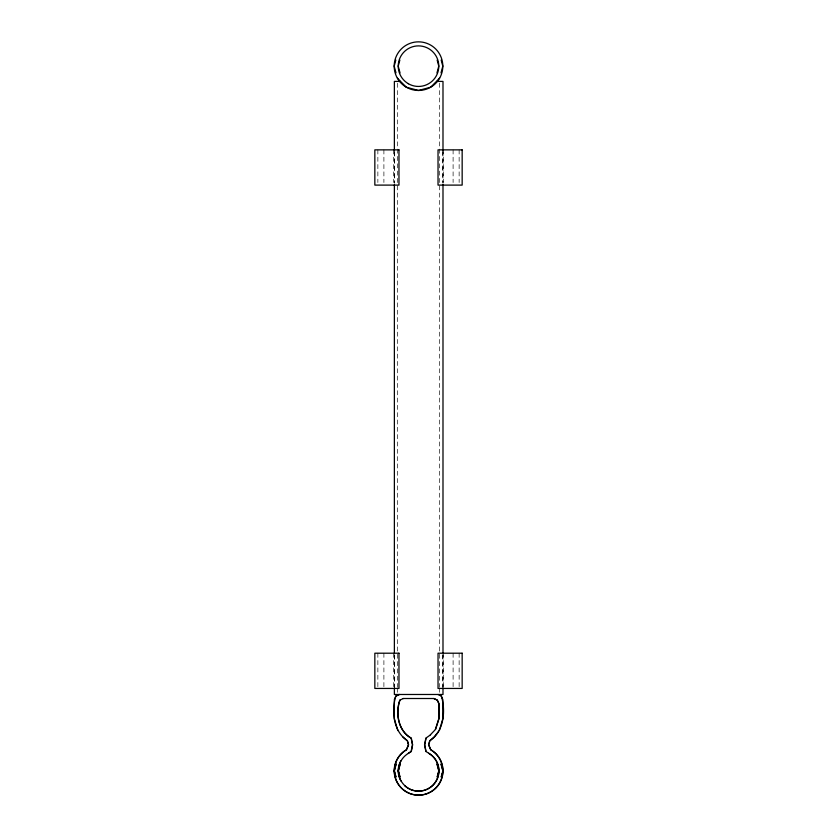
<?xml version="1.0" encoding="UTF-8"?>
<svg xmlns="http://www.w3.org/2000/svg" width="837" height="837" viewBox="0 0 837 837"><rect width="100%" height="100%" fill="white"/><g stroke="black" fill="none" stroke-linecap="round" stroke-linejoin="round"><path stroke-width="0.63" stroke-dasharray="4.18 3.14" d="M459.136 149.865L459.136 182.487M459.136 653.205L459.136 687.135M453.099 149.865L453.099 182.487M453.099 653.205L453.099 687.135M443.328 149.865L443.328 182.487M443.328 653.205L443.328 687.135M442.993 151.999L442.993 183.376M442.993 655.266L442.993 687.941M442.522 151.173L442.522 182.487M442.522 654.513L442.522 687.135M439.645 83.219L439.645 687.198M439.645 688.14L439.645 693.214M397.355 83.219L397.355 687.198M397.355 688.14L397.355 693.214M394.478 151.173L394.478 182.487M394.478 654.513L394.478 687.135M394.373 151.999L394.373 183.376M394.373 655.266L394.373 687.941M393.672 149.865L393.672 182.487M393.672 653.205L393.672 687.135M383.901 149.865L383.901 182.487M383.901 653.205L383.901 687.135M377.864 149.865L377.864 182.487M377.864 653.205L377.864 687.135"/><path stroke-width="1.26" d="M426.054 738.15L424.725 744.815L426.054 751.48M395.817 60.086L394.185 66.165L395.995 72.903M399.845 60.086L398.213 66.165L400.023 72.903M436.977 72.903L438.787 66.165L437.155 60.086M439.645 77.998L436.809 81.063M441.005 72.903L442.815 66.165L441.183 60.086M395.995 764.097L394.185 770.835L395.817 776.914M396.183 764.097L394.373 770.835L395.995 776.914M399.845 776.914L398.213 770.835L400.023 764.097M400.023 776.914L398.402 770.835L400.201 764.097M437.155 776.914L438.787 770.835L436.977 764.097M437.343 776.914L438.965 770.835L437.165 764.097M441.183 776.914L442.124 773.409M442.407 772.342L442.815 770.835L441.005 764.097M441.371 776.914L442.993 770.835L441.183 764.097M439.341 730.596L442.815 718.795L442.815 699.512L441.214 696.081M435.397 729.362L438.787 718.795L438.787 703.54L437.186 700.109L433.754 698.508M399.992 700.109C395.378 713.051 398.234 730.963 411.312 738.15L412.641 744.815L411.312 751.48L408.54 753.269A20.287 20.287 0 0 0 403.141 783.882A20.287 20.287 0 0 0 434.225 783.882A20.287 20.287 0 0 0 428.826 753.269L425.876 751.48L424.537 744.815L425.876 738.15L430.574 734.792M438.598 731.496L434.152 736.926L429.705 740.766L428.565 744.815L430.657 749.785A24.315 24.315 0 0 1 437.123 786.466A24.315 24.315 0 0 1 399.877 786.466A24.315 24.315 0 0 1 406.343 749.785L408.435 744.815L407.295 740.766L402.848 736.926M430.385 734.792L435.585 729.362L438.965 718.795L438.965 703.54L437.374 700.109L433.932 698.508L403.246 698.508M408.362 753.269L411.124 751.48L412.463 744.815L411.344 739.259M399.218 694.48L395.786 696.081C391.339 711.063 393.181 731.308 407.473 740.766L408.613 744.815L406.531 749.785A24.315 24.315 0 0 0 400.055 786.466A24.315 24.315 0 0 0 437.312 786.466A24.315 24.315 0 0 0 430.835 749.785L428.753 744.815L429.894 740.766C444.039 731.235 445.797 710.99 441.402 696.081L437.96 694.48M399.406 694.48L395.964 696.081L394.373 699.512L394.373 718.795L397.837 730.596M403.434 698.508L399.814 700.109C395.2 713.051 398.056 730.963 411.124 738.15M400.191 81.063L397.355 77.998M442.993 150.691L442.993 81.409L436.454 81.409L430.657 87.215L418.5 90.469L406.343 87.215L400.546 81.409L394.373 81.409L394.373 150.691M442.993 184.684L442.993 652.651M442.993 687.941L442.993 694.48L394.373 694.48L394.373 687.941M394.373 184.684L394.373 652.651M428.638 753.269A20.287 20.287 0 0 1 434.78 782.951A20.287 20.287 0 0 1 404.585 785.598M400.933 780.984A20.287 20.287 0 0 1 400.933 760.697M398.967 149.865L374.84 149.865L374.84 185.103L398.967 185.103L398.967 149.865M462.16 149.865L438.033 149.865L438.033 185.103L462.16 185.103L462.16 149.865M398.967 653.205L374.84 653.205L374.84 688.443L398.967 688.443L398.967 653.205M462.16 653.205L438.033 653.205L438.033 688.443L462.16 688.443L462.16 653.205M406.343 87.215A24.315 24.315 0 0 0 442.815 66.165A24.315 24.315 0 0 0 406.343 45.104A24.315 24.315 0 0 0 406.343 87.215M408.362 83.731A20.287 20.287 0 0 0 438.787 66.165A20.287 20.287 0 0 0 408.362 48.598A20.287 20.287 0 0 0 408.362 83.731"/></g></svg>
